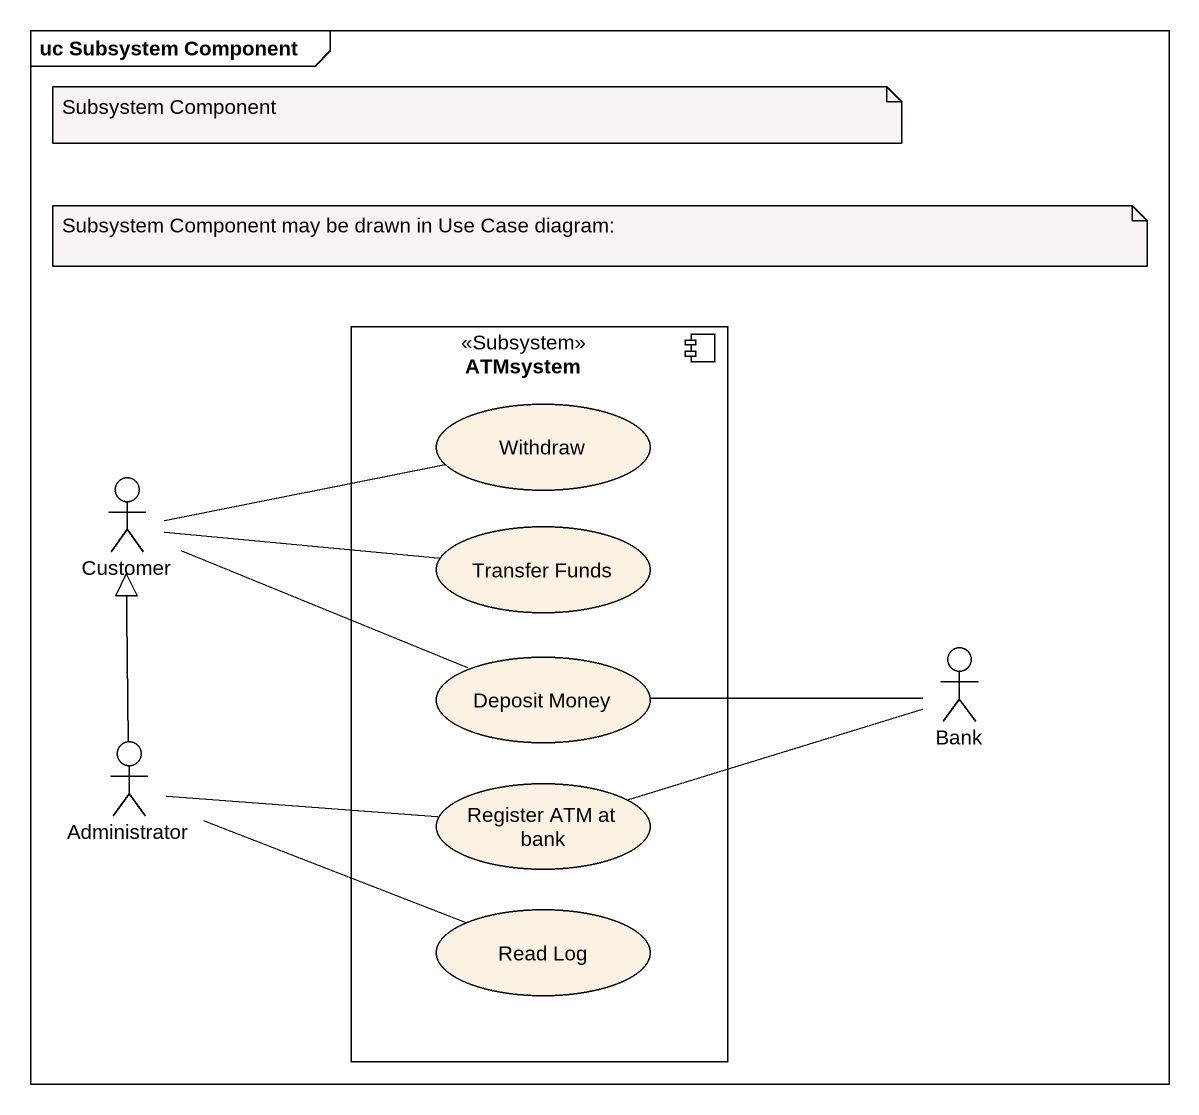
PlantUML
@startuml
mainframe uc Subsystem Component
component ATMsystem <<Subsystem>> {
  usecase Withdraw
  usecase "Transfer Funds" as Transfer_Funds
  usecase "Deposit Money" as Deposit_Money
  usecase "Register ATM at bank" as Register_ATM_at_bank
  usecase "Read Log" as Read_Log
}
actor Customer
actor Bank
actor Administrator
Customer -right- Withdraw
Customer -right- Transfer_Funds
Customer -right- Deposit_Money
Bank -left- Deposit_Money
Bank -left- Register_ATM_at_bank
Administrator -up-|> Customer
Administrator -right- Register_ATM_at_bank
Administrator -right- Read_Log
note as N1
  Subsystem Component
end note
note as N2
  Subsystem Component may be drawn in Use Case diagram:
end note
@enduml
